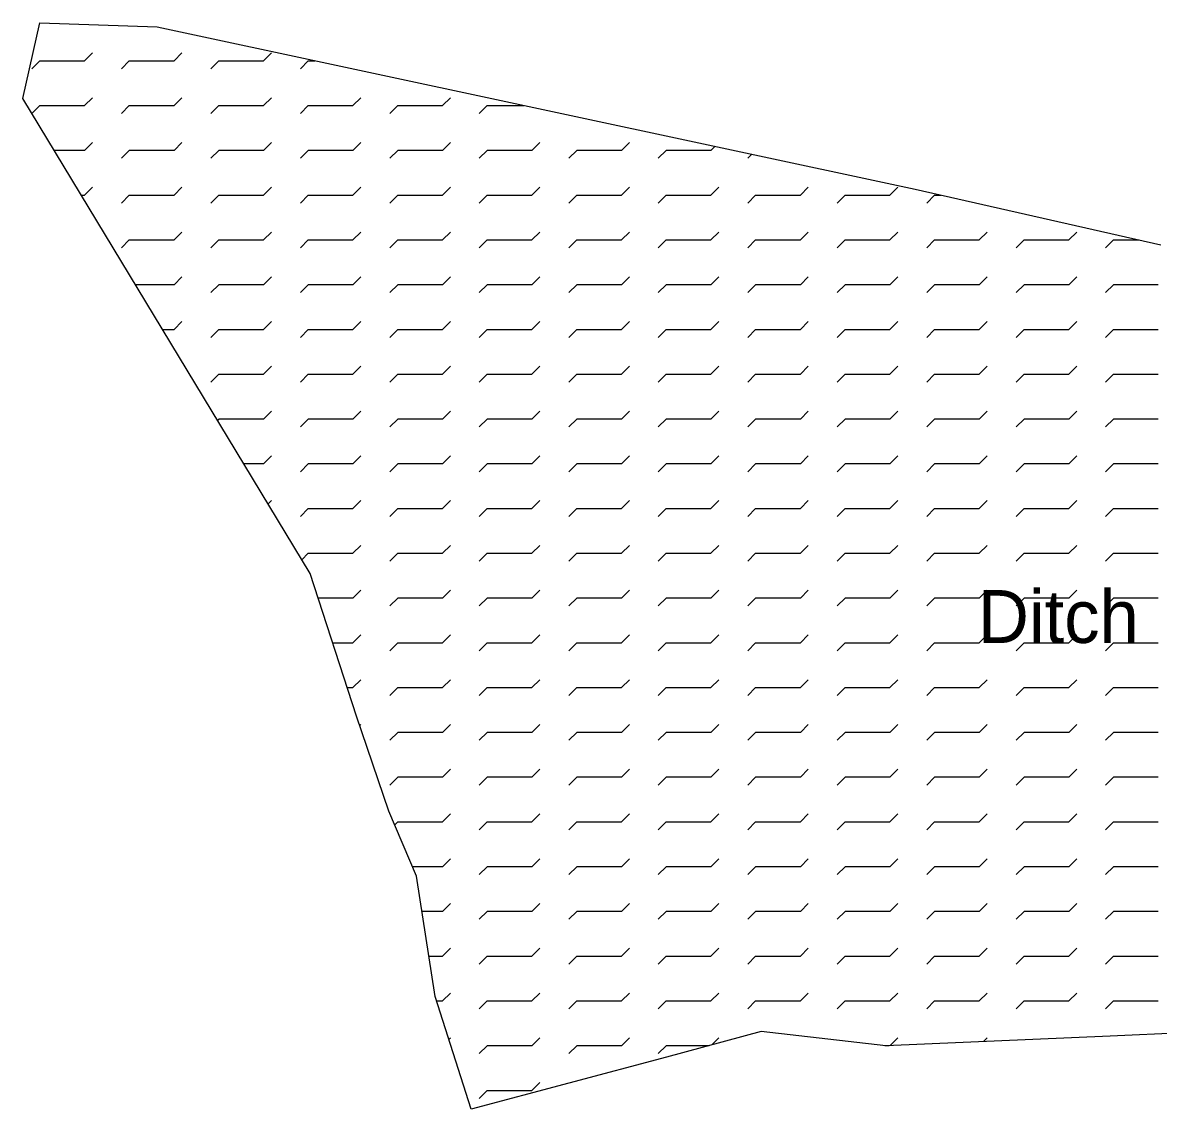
# Model space of a CAD drawing. Header units: millimetres. Extents: x 234136 to 237571, y 2625383 to 2628766.
# Drawn here: x 237045.01 to 237077.25, y 2628538.78 to 2628569.61 of the extents above; entities that cross this region are included whole.
import ezdxf

# ---------------------------------------------------------------- set-up
doc = ezdxf.new("R2010")
doc.units = ezdxf.units.MM
doc.layers.add('Pond', color=140, linetype='Continuous', lineweight=13)

msp = doc.modelspace()

# ---------------------------------------------------------------- linework, layer by layer
at = {"layer": 'Pond'}
for p, q in [((237045.014, 2628567.463), (237045.499, 2628569.609)), ((237045.499, 2628569.609), (237048.831, 2628569.488)), ((237048.831, 2628569.488), (237070.347, 2628564.884)), ((237046.77, 2628568.526), (237046.995, 2628568.751)), ((237049.31, 2628568.526), (237049.535, 2628568.751)), ((237051.85, 2628568.526), (237052.075, 2628568.751)), ((237045.276, 2628568.302), (237045.5, 2628568.526)), ((237045.5, 2628568.53), (237046.77, 2628568.53)), ((237047.816, 2628568.302), (237048.04, 2628568.526)), ((237048.04, 2628568.53), (237049.31, 2628568.53)), ((237050.356, 2628568.302), (237050.58, 2628568.526)), ((237050.58, 2628568.53), (237051.85, 2628568.53)), ((237052.896, 2628568.302), (237053.12, 2628568.526)), ((237053.12, 2628568.53), (237053.309, 2628568.53)), ((237053.178, 2628553.98), (237045.014, 2628567.463)), ((237046.77, 2628567.256), (237046.995, 2628567.481)), ((237049.31, 2628567.256), (237049.535, 2628567.481)), ((237051.85, 2628567.256), (237052.075, 2628567.481)), ((237054.39, 2628567.256), (237054.615, 2628567.481)), ((237056.93, 2628567.256), (237057.155, 2628567.481)), ((237045.276, 2628567.032), (237045.5, 2628567.256)), ((237045.5, 2628567.26), (237046.77, 2628567.26)), ((237047.816, 2628567.032), (237048.04, 2628567.256)), ((237048.04, 2628567.26), (237049.31, 2628567.26)), ((237050.356, 2628567.032), (237050.58, 2628567.256)), ((237050.58, 2628567.26), (237051.85, 2628567.26)), ((237052.896, 2628567.032), (237053.12, 2628567.256)), ((237053.12, 2628567.26), (237054.39, 2628567.26)), ((237055.436, 2628567.032), (237055.66, 2628567.256)), ((237055.66, 2628567.26), (237056.93, 2628567.26)), ((237057.976, 2628567.032), (237058.2, 2628567.256)), ((237058.2, 2628567.26), (237059.244, 2628567.26)), ((237046.77, 2628565.986), (237046.995, 2628566.211)), ((237049.31, 2628565.986), (237049.535, 2628566.211)), ((237051.85, 2628565.986), (237052.075, 2628566.211)), ((237054.39, 2628565.986), (237054.615, 2628566.211)), ((237056.93, 2628565.986), (237057.155, 2628566.211)), ((237059.47, 2628565.986), (237059.695, 2628566.211)), ((237062.01, 2628565.986), (237062.235, 2628566.211)), ((237064.55, 2628565.986), (237064.664, 2628566.1)), ((237045.906, 2628565.99), (237046.77, 2628565.99)), ((237047.816, 2628565.762), (237048.04, 2628565.986)), ((237048.04, 2628565.99), (237049.31, 2628565.99)), ((237050.356, 2628565.762), (237050.58, 2628565.986)), ((237050.58, 2628565.99), (237051.85, 2628565.99)), ((237052.896, 2628565.762), (237053.12, 2628565.986)), ((237053.12, 2628565.99), (237054.39, 2628565.99)), ((237055.436, 2628565.762), (237055.66, 2628565.986)), ((237055.66, 2628565.99), (237056.93, 2628565.99)), ((237057.976, 2628565.762), (237058.2, 2628565.986)), ((237058.2, 2628565.99), (237059.47, 2628565.99)), ((237060.516, 2628565.762), (237060.74, 2628565.986)), ((237060.74, 2628565.99), (237062.01, 2628565.99)), ((237063.056, 2628565.762), (237063.28, 2628565.986)), ((237063.28, 2628565.99), (237064.55, 2628565.99)), ((237065.596, 2628565.762), (237065.71, 2628565.876)), ((237046.77, 2628564.716), (237046.995, 2628564.941)), ((237049.31, 2628564.716), (237049.535, 2628564.941)), ((237051.85, 2628564.716), (237052.075, 2628564.941)), ((237054.39, 2628564.716), (237054.615, 2628564.941)), ((237056.93, 2628564.716), (237057.155, 2628564.941)), ((237059.47, 2628564.716), (237059.695, 2628564.941)), ((237062.01, 2628564.716), (237062.235, 2628564.941)), ((237064.55, 2628564.716), (237064.775, 2628564.941)), ((237067.09, 2628564.716), (237067.315, 2628564.941)), ((237069.63, 2628564.716), (237069.855, 2628564.941)), ((237070.347, 2628564.884), (237077.321, 2628563.312)), ((237046.675, 2628564.72), (237046.77, 2628564.72)), ((237047.816, 2628564.492), (237048.04, 2628564.716)), ((237048.04, 2628564.72), (237049.31, 2628564.72)), ((237050.356, 2628564.492), (237050.58, 2628564.716)), ((237050.58, 2628564.72), (237051.85, 2628564.72)), ((237052.896, 2628564.492), (237053.12, 2628564.716)), ((237053.12, 2628564.72), (237054.39, 2628564.72)), ((237055.436, 2628564.492), (237055.66, 2628564.716)), ((237055.66, 2628564.72), (237056.93, 2628564.72)), ((237057.976, 2628564.492), (237058.2, 2628564.716)), ((237058.2, 2628564.72), (237059.47, 2628564.72)), ((237060.516, 2628564.492), (237060.74, 2628564.716)), ((237060.74, 2628564.72), (237062.01, 2628564.72)), ((237063.056, 2628564.492), (237063.28, 2628564.716)), ((237063.28, 2628564.72), (237064.55, 2628564.72)), ((237065.596, 2628564.492), (237065.82, 2628564.716)), ((237065.82, 2628564.72), (237067.09, 2628564.72)), ((237068.136, 2628564.492), (237068.36, 2628564.716)), ((237068.36, 2628564.72), (237069.63, 2628564.72)), ((237070.676, 2628564.492), (237070.9, 2628564.716)), ((237070.9, 2628564.72), (237071.074, 2628564.72)), ((237049.31, 2628563.446), (237049.535, 2628563.671)), ((237051.85, 2628563.446), (237052.075, 2628563.671)), ((237054.39, 2628563.446), (237054.615, 2628563.671)), ((237056.93, 2628563.446), (237057.155, 2628563.671)), ((237059.47, 2628563.446), (237059.695, 2628563.671)), ((237062.01, 2628563.446), (237062.235, 2628563.671)), ((237064.55, 2628563.446), (237064.775, 2628563.671)), ((237067.09, 2628563.446), (237067.315, 2628563.671)), ((237069.63, 2628563.446), (237069.855, 2628563.671)), ((237072.17, 2628563.446), (237072.395, 2628563.671)), ((237074.71, 2628563.446), (237074.935, 2628563.671)), ((237047.816, 2628563.222), (237048.04, 2628563.446)), ((237048.04, 2628563.45), (237049.31, 2628563.45)), ((237050.356, 2628563.222), (237050.58, 2628563.446)), ((237050.58, 2628563.45), (237051.85, 2628563.45)), ((237052.896, 2628563.222), (237053.12, 2628563.446)), ((237053.12, 2628563.45), (237054.39, 2628563.45)), ((237055.436, 2628563.222), (237055.66, 2628563.446)), ((237055.66, 2628563.45), (237056.93, 2628563.45)), ((237057.976, 2628563.222), (237058.2, 2628563.446)), ((237058.2, 2628563.45), (237059.47, 2628563.45)), ((237060.516, 2628563.222), (237060.74, 2628563.446)), ((237060.74, 2628563.45), (237062.01, 2628563.45)), ((237063.056, 2628563.222), (237063.28, 2628563.446)), ((237063.28, 2628563.45), (237064.55, 2628563.45)), ((237065.596, 2628563.222), (237065.82, 2628563.446)), ((237065.82, 2628563.45), (237067.09, 2628563.45)), ((237068.136, 2628563.222), (237068.36, 2628563.446)), ((237068.36, 2628563.45), (237069.63, 2628563.45)), ((237070.676, 2628563.222), (237070.9, 2628563.446)), ((237070.9, 2628563.45), (237072.17, 2628563.45)), ((237073.216, 2628563.222), (237073.44, 2628563.446)), ((237073.44, 2628563.45), (237074.71, 2628563.45)), ((237075.756, 2628563.222), (237075.98, 2628563.446)), ((237075.98, 2628563.45), (237076.71, 2628563.45)), ((237049.31, 2628562.176), (237049.535, 2628562.401)), ((237051.85, 2628562.176), (237052.075, 2628562.401)), ((237054.39, 2628562.176), (237054.615, 2628562.401)), ((237056.93, 2628562.176), (237057.155, 2628562.401)), ((237059.47, 2628562.176), (237059.695, 2628562.401)), ((237062.01, 2628562.176), (237062.235, 2628562.401)), ((237064.55, 2628562.176), (237064.775, 2628562.401)), ((237067.09, 2628562.176), (237067.315, 2628562.401)), ((237069.63, 2628562.176), (237069.855, 2628562.401)), ((237072.17, 2628562.176), (237072.395, 2628562.401)), ((237074.71, 2628562.176), (237074.935, 2628562.401)), ((237048.213, 2628562.18), (237049.31, 2628562.18)), ((237050.356, 2628561.952), (237050.58, 2628562.176)), ((237050.58, 2628562.18), (237051.85, 2628562.18)), ((237052.896, 2628561.952), (237053.12, 2628562.176)), ((237053.12, 2628562.18), (237054.39, 2628562.18)), ((237055.436, 2628561.952), (237055.66, 2628562.176)), ((237055.66, 2628562.18), (237056.93, 2628562.18)), ((237057.976, 2628561.952), (237058.2, 2628562.176)), ((237058.2, 2628562.18), (237059.47, 2628562.18)), ((237060.516, 2628561.952), (237060.74, 2628562.176)), ((237060.74, 2628562.18), (237062.01, 2628562.18)), ((237063.056, 2628561.952), (237063.28, 2628562.176)), ((237063.28, 2628562.18), (237064.55, 2628562.18)), ((237065.596, 2628561.952), (237065.82, 2628562.176)), ((237065.82, 2628562.18), (237067.09, 2628562.18)), ((237068.136, 2628561.952), (237068.36, 2628562.176)), ((237068.36, 2628562.18), (237069.63, 2628562.18)), ((237070.676, 2628561.952), (237070.9, 2628562.176)), ((237070.9, 2628562.18), (237072.17, 2628562.18)), ((237073.216, 2628561.952), (237073.44, 2628562.176)), ((237073.44, 2628562.18), (237074.71, 2628562.18)), ((237075.756, 2628561.952), (237075.98, 2628562.176)), ((237075.98, 2628562.18), (237077.25, 2628562.18)), ((237049.31, 2628560.906), (237049.535, 2628561.131)), ((237051.85, 2628560.906), (237052.075, 2628561.131)), ((237054.39, 2628560.906), (237054.615, 2628561.131)), ((237056.93, 2628560.906), (237057.155, 2628561.131)), ((237059.47, 2628560.906), (237059.695, 2628561.131)), ((237062.01, 2628560.906), (237062.235, 2628561.131)), ((237064.55, 2628560.906), (237064.775, 2628561.131)), ((237067.09, 2628560.906), (237067.315, 2628561.131)), ((237069.63, 2628560.906), (237069.855, 2628561.131)), ((237072.17, 2628560.906), (237072.395, 2628561.131)), ((237074.71, 2628560.906), (237074.935, 2628561.131)), ((237048.982, 2628560.91), (237049.31, 2628560.91)), ((237050.356, 2628560.682), (237050.58, 2628560.906)), ((237050.58, 2628560.91), (237051.85, 2628560.91)), ((237052.896, 2628560.682), (237053.12, 2628560.906)), ((237053.12, 2628560.91), (237054.39, 2628560.91)), ((237055.436, 2628560.682), (237055.66, 2628560.906)), ((237055.66, 2628560.91), (237056.93, 2628560.91)), ((237057.976, 2628560.682), (237058.2, 2628560.906)), ((237058.2, 2628560.91), (237059.47, 2628560.91)), ((237060.516, 2628560.682), (237060.74, 2628560.906)), ((237060.74, 2628560.91), (237062.01, 2628560.91)), ((237063.056, 2628560.682), (237063.28, 2628560.906)), ((237063.28, 2628560.91), (237064.55, 2628560.91)), ((237065.596, 2628560.682), (237065.82, 2628560.906)), ((237065.82, 2628560.91), (237067.09, 2628560.91)), ((237068.136, 2628560.682), (237068.36, 2628560.906)), ((237068.36, 2628560.91), (237069.63, 2628560.91)), ((237070.676, 2628560.682), (237070.9, 2628560.906)), ((237070.9, 2628560.91), (237072.17, 2628560.91)), ((237073.216, 2628560.682), (237073.44, 2628560.906)), ((237073.44, 2628560.91), (237074.71, 2628560.91)), ((237075.756, 2628560.682), (237075.98, 2628560.906)), ((237075.98, 2628560.91), (237077.25, 2628560.91)), ((237051.85, 2628559.636), (237052.075, 2628559.861)), ((237054.39, 2628559.636), (237054.615, 2628559.861)), ((237056.93, 2628559.636), (237057.155, 2628559.861)), ((237059.47, 2628559.636), (237059.695, 2628559.861)), ((237062.01, 2628559.636), (237062.235, 2628559.861)), ((237064.55, 2628559.636), (237064.775, 2628559.861)), ((237067.09, 2628559.636), (237067.315, 2628559.861)), ((237069.63, 2628559.636), (237069.855, 2628559.861)), ((237072.17, 2628559.636), (237072.395, 2628559.861)), ((237074.71, 2628559.636), (237074.935, 2628559.861)), ((237050.356, 2628559.412), (237050.58, 2628559.636)), ((237050.58, 2628559.64), (237051.85, 2628559.64)), ((237052.896, 2628559.412), (237053.12, 2628559.636)), ((237053.12, 2628559.64), (237054.39, 2628559.64)), ((237055.436, 2628559.412), (237055.66, 2628559.636)), ((237055.66, 2628559.64), (237056.93, 2628559.64)), ((237057.976, 2628559.412), (237058.2, 2628559.636)), ((237058.2, 2628559.64), (237059.47, 2628559.64)), ((237060.516, 2628559.412), (237060.74, 2628559.636)), ((237060.74, 2628559.64), (237062.01, 2628559.64)), ((237063.056, 2628559.412), (237063.28, 2628559.636)), ((237063.28, 2628559.64), (237064.55, 2628559.64)), ((237065.596, 2628559.412), (237065.82, 2628559.636)), ((237065.82, 2628559.64), (237067.09, 2628559.64)), ((237068.136, 2628559.412), (237068.36, 2628559.636)), ((237068.36, 2628559.64), (237069.63, 2628559.64)), ((237070.676, 2628559.412), (237070.9, 2628559.636)), ((237070.9, 2628559.64), (237072.17, 2628559.64)), ((237073.216, 2628559.412), (237073.44, 2628559.636)), ((237073.44, 2628559.64), (237074.71, 2628559.64)), ((237075.756, 2628559.412), (237075.98, 2628559.636)), ((237075.98, 2628559.64), (237077.25, 2628559.64)), ((237050.544, 2628558.33), (237050.58, 2628558.366)), ((237050.58, 2628558.37), (237051.85, 2628558.37)), ((237051.85, 2628558.366), (237052.075, 2628558.591)), ((237052.896, 2628558.142), (237053.12, 2628558.366)), ((237053.12, 2628558.37), (237054.39, 2628558.37)), ((237054.39, 2628558.366), (237054.615, 2628558.591)), ((237055.436, 2628558.142), (237055.66, 2628558.366)), ((237055.66, 2628558.37), (237056.93, 2628558.37)), ((237056.93, 2628558.366), (237057.155, 2628558.591)), ((237057.976, 2628558.142), (237058.2, 2628558.366)), ((237058.2, 2628558.37), (237059.47, 2628558.37)), ((237059.47, 2628558.366), (237059.695, 2628558.591)), ((237060.516, 2628558.142), (237060.74, 2628558.366)), ((237060.74, 2628558.37), (237062.01, 2628558.37)), ((237062.01, 2628558.366), (237062.235, 2628558.591)), ((237063.056, 2628558.142), (237063.28, 2628558.366)), ((237063.28, 2628558.37), (237064.55, 2628558.37)), ((237064.55, 2628558.366), (237064.775, 2628558.591)), ((237065.596, 2628558.142), (237065.82, 2628558.366)), ((237065.82, 2628558.37), (237067.09, 2628558.37)), ((237067.09, 2628558.366), (237067.315, 2628558.591)), ((237068.136, 2628558.142), (237068.36, 2628558.366)), ((237068.36, 2628558.37), (237069.63, 2628558.37)), ((237069.63, 2628558.366), (237069.855, 2628558.591)), ((237070.676, 2628558.142), (237070.9, 2628558.366)), ((237070.9, 2628558.37), (237072.17, 2628558.37)), ((237072.17, 2628558.366), (237072.395, 2628558.591)), ((237073.216, 2628558.142), (237073.44, 2628558.366)), ((237073.44, 2628558.37), (237074.71, 2628558.37)), ((237074.71, 2628558.366), (237074.935, 2628558.591)), ((237075.756, 2628558.142), (237075.98, 2628558.366)), ((237075.98, 2628558.37), (237077.25, 2628558.37)), ((237051.288, 2628557.1), (237051.85, 2628557.1)), ((237051.85, 2628557.096), (237052.075, 2628557.321)), ((237052.896, 2628556.872), (237053.12, 2628557.096)), ((237053.12, 2628557.1), (237054.39, 2628557.1)), ((237054.39, 2628557.096), (237054.615, 2628557.321)), ((237055.436, 2628556.872), (237055.66, 2628557.096)), ((237055.66, 2628557.1), (237056.93, 2628557.1)), ((237056.93, 2628557.096), (237057.155, 2628557.321)), ((237057.976, 2628556.872), (237058.2, 2628557.096)), ((237058.2, 2628557.1), (237059.47, 2628557.1)), ((237059.47, 2628557.096), (237059.695, 2628557.321)), ((237060.516, 2628556.872), (237060.74, 2628557.096)), ((237060.74, 2628557.1), (237062.01, 2628557.1)), ((237062.01, 2628557.096), (237062.235, 2628557.321)), ((237063.056, 2628556.872), (237063.28, 2628557.096)), ((237063.28, 2628557.1), (237064.55, 2628557.1)), ((237064.55, 2628557.096), (237064.775, 2628557.321)), ((237065.596, 2628556.872), (237065.82, 2628557.096)), ((237065.82, 2628557.1), (237067.09, 2628557.1)), ((237067.09, 2628557.096), (237067.315, 2628557.321)), ((237068.136, 2628556.872), (237068.36, 2628557.096)), ((237068.36, 2628557.1), (237069.63, 2628557.1)), ((237069.63, 2628557.096), (237069.855, 2628557.321)), ((237070.676, 2628556.872), (237070.9, 2628557.096)), ((237070.9, 2628557.1), (237072.17, 2628557.1)), ((237072.17, 2628557.096), (237072.395, 2628557.321)), ((237073.216, 2628556.872), (237073.44, 2628557.096)), ((237073.44, 2628557.1), (237074.71, 2628557.1)), ((237074.71, 2628557.096), (237074.935, 2628557.321)), ((237075.756, 2628556.872), (237075.98, 2628557.096)), ((237075.98, 2628557.1), (237077.25, 2628557.1)), ((237051.981, 2628555.957), (237052.075, 2628556.051)), ((237052.896, 2628555.602), (237053.12, 2628555.826)), ((237053.12, 2628555.83), (237054.39, 2628555.83)), ((237054.39, 2628555.826), (237054.615, 2628556.051)), ((237055.436, 2628555.602), (237055.66, 2628555.826)), ((237055.66, 2628555.83), (237056.93, 2628555.83)), ((237056.93, 2628555.826), (237057.155, 2628556.051)), ((237057.976, 2628555.602), (237058.2, 2628555.826)), ((237058.2, 2628555.83), (237059.47, 2628555.83)), ((237059.47, 2628555.826), (237059.695, 2628556.051)), ((237060.516, 2628555.602), (237060.74, 2628555.826)), ((237060.74, 2628555.83), (237062.01, 2628555.83)), ((237062.01, 2628555.826), (237062.235, 2628556.051)), ((237063.056, 2628555.602), (237063.28, 2628555.826)), ((237063.28, 2628555.83), (237064.55, 2628555.83)), ((237064.55, 2628555.826), (237064.775, 2628556.051)), ((237065.596, 2628555.602), (237065.82, 2628555.826)), ((237065.82, 2628555.83), (237067.09, 2628555.83)), ((237067.09, 2628555.826), (237067.315, 2628556.051)), ((237068.136, 2628555.602), (237068.36, 2628555.826)), ((237068.36, 2628555.83), (237069.63, 2628555.83)), ((237069.63, 2628555.826), (237069.855, 2628556.051)), ((237070.676, 2628555.602), (237070.9, 2628555.826)), ((237070.9, 2628555.83), (237072.17, 2628555.83)), ((237072.17, 2628555.826), (237072.395, 2628556.051)), ((237073.216, 2628555.602), (237073.44, 2628555.826)), ((237073.44, 2628555.83), (237074.71, 2628555.83)), ((237074.71, 2628555.826), (237074.935, 2628556.051)), ((237075.756, 2628555.602), (237075.98, 2628555.826)), ((237075.98, 2628555.83), (237077.25, 2628555.83)), ((237052.939, 2628554.375), (237053.12, 2628554.556)), ((237053.12, 2628554.56), (237054.39, 2628554.56)), ((237054.39, 2628554.556), (237054.615, 2628554.781)), ((237055.436, 2628554.332), (237055.66, 2628554.556)), ((237055.66, 2628554.56), (237056.93, 2628554.56)), ((237056.93, 2628554.556), (237057.155, 2628554.781)), ((237057.976, 2628554.332), (237058.2, 2628554.556)), ((237058.2, 2628554.56), (237059.47, 2628554.56)), ((237059.47, 2628554.556), (237059.695, 2628554.781)), ((237060.516, 2628554.332), (237060.74, 2628554.556)), ((237060.74, 2628554.56), (237062.01, 2628554.56)), ((237062.01, 2628554.556), (237062.235, 2628554.781)), ((237063.056, 2628554.332), (237063.28, 2628554.556)), ((237063.28, 2628554.56), (237064.55, 2628554.56)), ((237064.55, 2628554.556), (237064.775, 2628554.781)), ((237065.596, 2628554.332), (237065.82, 2628554.556)), ((237065.82, 2628554.56), (237067.09, 2628554.56)), ((237067.09, 2628554.556), (237067.315, 2628554.781)), ((237068.136, 2628554.332), (237068.36, 2628554.556)), ((237068.36, 2628554.56), (237069.63, 2628554.56)), ((237069.63, 2628554.556), (237069.855, 2628554.781)), ((237070.676, 2628554.332), (237070.9, 2628554.556)), ((237070.9, 2628554.56), (237072.17, 2628554.56)), ((237072.17, 2628554.556), (237072.395, 2628554.781)), ((237073.216, 2628554.332), (237073.44, 2628554.556)), ((237073.44, 2628554.56), (237074.71, 2628554.56)), ((237074.71, 2628554.556), (237074.935, 2628554.781)), ((237075.756, 2628554.332), (237075.98, 2628554.556)), ((237075.98, 2628554.56), (237077.25, 2628554.56)), ((237054.493, 2628549.932), (237053.178, 2628553.98)), ((237053.402, 2628553.29), (237054.39, 2628553.29)), ((237054.39, 2628553.286), (237054.615, 2628553.511)), ((237055.436, 2628553.062), (237055.66, 2628553.286)), ((237055.66, 2628553.29), (237056.93, 2628553.29)), ((237056.93, 2628553.286), (237057.155, 2628553.511)), ((237057.976, 2628553.062), (237058.2, 2628553.286)), ((237058.2, 2628553.29), (237059.47, 2628553.29)), ((237059.47, 2628553.286), (237059.695, 2628553.511)), ((237060.516, 2628553.062), (237060.74, 2628553.286)), ((237060.74, 2628553.29), (237062.01, 2628553.29)), ((237062.01, 2628553.286), (237062.235, 2628553.511)), ((237063.056, 2628553.062), (237063.28, 2628553.286)), ((237063.28, 2628553.29), (237064.55, 2628553.29)), ((237064.55, 2628553.286), (237064.775, 2628553.511)), ((237065.596, 2628553.062), (237065.82, 2628553.286)), ((237065.82, 2628553.29), (237067.09, 2628553.29)), ((237067.09, 2628553.286), (237067.315, 2628553.511)), ((237068.136, 2628553.062), (237068.36, 2628553.286)), ((237068.36, 2628553.29), (237069.63, 2628553.29)), ((237069.63, 2628553.286), (237069.855, 2628553.511)), ((237070.676, 2628553.062), (237070.9, 2628553.286)), ((237070.9, 2628553.29), (237072.17, 2628553.29)), ((237072.17, 2628553.286), (237072.395, 2628553.511)), ((237073.216, 2628553.062), (237073.44, 2628553.286)), ((237073.44, 2628553.29), (237074.71, 2628553.29)), ((237074.71, 2628553.286), (237074.935, 2628553.511)), ((237075.756, 2628553.062), (237075.98, 2628553.286)), ((237075.98, 2628553.29), (237077.25, 2628553.29)), ((237054.39, 2628552.016), (237054.615, 2628552.241)), ((237056.93, 2628552.016), (237057.155, 2628552.241)), ((237059.47, 2628552.016), (237059.695, 2628552.241)), ((237062.01, 2628552.016), (237062.235, 2628552.241)), ((237064.55, 2628552.016), (237064.775, 2628552.241)), ((237067.09, 2628552.016), (237067.315, 2628552.241)), ((237069.63, 2628552.016), (237069.855, 2628552.241)), ((237072.17, 2628552.016), (237072.395, 2628552.241)), ((237074.71, 2628552.016), (237074.935, 2628552.241)), ((237053.814, 2628552.02), (237054.39, 2628552.02)), ((237055.436, 2628551.792), (237055.66, 2628552.016)), ((237055.66, 2628552.02), (237056.93, 2628552.02)), ((237057.976, 2628551.792), (237058.2, 2628552.016)), ((237058.2, 2628552.02), (237059.47, 2628552.02)), ((237060.516, 2628551.792), (237060.74, 2628552.016)), ((237060.74, 2628552.02), (237062.01, 2628552.02)), ((237063.056, 2628551.792), (237063.28, 2628552.016)), ((237063.28, 2628552.02), (237064.55, 2628552.02)), ((237065.596, 2628551.792), (237065.82, 2628552.016)), ((237065.82, 2628552.02), (237067.09, 2628552.02)), ((237068.136, 2628551.792), (237068.36, 2628552.016)), ((237068.36, 2628552.02), (237069.63, 2628552.02)), ((237070.676, 2628551.792), (237070.9, 2628552.016)), ((237070.9, 2628552.02), (237072.17, 2628552.02)), ((237073.216, 2628551.792), (237073.44, 2628552.016)), ((237073.44, 2628552.02), (237074.71, 2628552.02)), ((237075.756, 2628551.792), (237075.98, 2628552.016)), ((237075.98, 2628552.02), (237077.25, 2628552.02)), ((237054.39, 2628550.746), (237054.615, 2628550.971)), ((237056.93, 2628550.746), (237057.155, 2628550.971)), ((237059.47, 2628550.746), (237059.695, 2628550.971)), ((237062.01, 2628550.746), (237062.235, 2628550.971)), ((237064.55, 2628550.746), (237064.775, 2628550.971)), ((237067.09, 2628550.746), (237067.315, 2628550.971)), ((237069.63, 2628550.746), (237069.855, 2628550.971)), ((237072.17, 2628550.746), (237072.395, 2628550.971)), ((237074.71, 2628550.746), (237074.935, 2628550.971)), ((237054.227, 2628550.75), (237054.39, 2628550.75)), ((237055.436, 2628550.522), (237055.66, 2628550.746)), ((237055.66, 2628550.75), (237056.93, 2628550.75)), ((237057.976, 2628550.522), (237058.2, 2628550.746)), ((237058.2, 2628550.75), (237059.47, 2628550.75)), ((237060.516, 2628550.522), (237060.74, 2628550.746)), ((237060.74, 2628550.75), (237062.01, 2628550.75)), ((237063.056, 2628550.522), (237063.28, 2628550.746)), ((237063.28, 2628550.75), (237064.55, 2628550.75)), ((237065.596, 2628550.522), (237065.82, 2628550.746)), ((237065.82, 2628550.75), (237067.09, 2628550.75)), ((237068.136, 2628550.522), (237068.36, 2628550.746)), ((237068.36, 2628550.75), (237069.63, 2628550.75)), ((237070.676, 2628550.522), (237070.9, 2628550.746)), ((237070.9, 2628550.75), (237072.17, 2628550.75)), ((237073.216, 2628550.522), (237073.44, 2628550.746)), ((237073.44, 2628550.75), (237074.71, 2628550.75)), ((237075.756, 2628550.522), (237075.98, 2628550.746)), ((237075.98, 2628550.75), (237077.25, 2628550.75)), ((237055.412, 2628547.243), (237054.493, 2628549.932)), ((237054.583, 2628549.669), (237054.615, 2628549.701)), ((237056.93, 2628549.476), (237057.155, 2628549.701)), ((237059.47, 2628549.476), (237059.695, 2628549.701)), ((237062.01, 2628549.476), (237062.235, 2628549.701)), ((237064.55, 2628549.476), (237064.775, 2628549.701)), ((237067.09, 2628549.476), (237067.315, 2628549.701)), ((237069.63, 2628549.476), (237069.855, 2628549.701)), ((237072.17, 2628549.476), (237072.395, 2628549.701)), ((237074.71, 2628549.476), (237074.935, 2628549.701)), ((237055.436, 2628549.252), (237055.66, 2628549.476)), ((237055.66, 2628549.48), (237056.93, 2628549.48)), ((237057.976, 2628549.252), (237058.2, 2628549.476)), ((237058.2, 2628549.48), (237059.47, 2628549.48)), ((237060.516, 2628549.252), (237060.74, 2628549.476)), ((237060.74, 2628549.48), (237062.01, 2628549.48)), ((237063.056, 2628549.252), (237063.28, 2628549.476)), ((237063.28, 2628549.48), (237064.55, 2628549.48)), ((237065.596, 2628549.252), (237065.82, 2628549.476)), ((237065.82, 2628549.48), (237067.09, 2628549.48)), ((237068.136, 2628549.252), (237068.36, 2628549.476)), ((237068.36, 2628549.48), (237069.63, 2628549.48)), ((237070.676, 2628549.252), (237070.9, 2628549.476)), ((237070.9, 2628549.48), (237072.17, 2628549.48)), ((237073.216, 2628549.252), (237073.44, 2628549.476)), ((237073.44, 2628549.48), (237074.71, 2628549.48)), ((237075.756, 2628549.252), (237075.98, 2628549.476)), ((237075.98, 2628549.48), (237077.25, 2628549.48)), ((237056.93, 2628548.206), (237057.155, 2628548.431)), ((237059.47, 2628548.206), (237059.695, 2628548.431)), ((237062.01, 2628548.206), (237062.235, 2628548.431)), ((237064.55, 2628548.206), (237064.775, 2628548.431)), ((237067.09, 2628548.206), (237067.315, 2628548.431)), ((237069.63, 2628548.206), (237069.855, 2628548.431)), ((237072.17, 2628548.206), (237072.395, 2628548.431)), ((237074.71, 2628548.206), (237074.935, 2628548.431)), ((237055.436, 2628547.982), (237055.66, 2628548.206)), ((237055.66, 2628548.21), (237056.93, 2628548.21)), ((237057.976, 2628547.982), (237058.2, 2628548.206)), ((237058.2, 2628548.21), (237059.47, 2628548.21)), ((237060.516, 2628547.982), (237060.74, 2628548.206)), ((237060.74, 2628548.21), (237062.01, 2628548.21)), ((237063.056, 2628547.982), (237063.28, 2628548.206)), ((237063.28, 2628548.21), (237064.55, 2628548.21)), ((237065.596, 2628547.982), (237065.82, 2628548.206)), ((237065.82, 2628548.21), (237067.09, 2628548.21)), ((237068.136, 2628547.982), (237068.36, 2628548.206)), ((237068.36, 2628548.21), (237069.63, 2628548.21)), ((237070.676, 2628547.982), (237070.9, 2628548.206)), ((237070.9, 2628548.21), (237072.17, 2628548.21)), ((237073.216, 2628547.982), (237073.44, 2628548.206)), ((237073.44, 2628548.21), (237074.71, 2628548.21)), ((237075.756, 2628547.982), (237075.98, 2628548.206)), ((237075.98, 2628548.21), (237077.25, 2628548.21)), ((237056.194, 2628545.392), (237055.412, 2628547.243)), ((237056.93, 2628546.936), (237057.155, 2628547.161)), ((237059.47, 2628546.936), (237059.695, 2628547.161)), ((237062.01, 2628546.936), (237062.235, 2628547.161)), ((237064.55, 2628546.936), (237064.775, 2628547.161)), ((237067.09, 2628546.936), (237067.315, 2628547.161)), ((237069.63, 2628546.936), (237069.855, 2628547.161)), ((237072.17, 2628546.936), (237072.395, 2628547.161)), ((237074.71, 2628546.936), (237074.935, 2628547.161)), ((237055.577, 2628546.853), (237055.66, 2628546.936)), ((237055.66, 2628546.94), (237056.93, 2628546.94)), ((237057.976, 2628546.712), (237058.2, 2628546.936)), ((237058.2, 2628546.94), (237059.47, 2628546.94)), ((237060.516, 2628546.712), (237060.74, 2628546.936)), ((237060.74, 2628546.94), (237062.01, 2628546.94)), ((237063.056, 2628546.712), (237063.28, 2628546.936)), ((237063.28, 2628546.94), (237064.55, 2628546.94)), ((237065.596, 2628546.712), (237065.82, 2628546.936)), ((237065.82, 2628546.94), (237067.09, 2628546.94)), ((237068.136, 2628546.712), (237068.36, 2628546.936)), ((237068.36, 2628546.94), (237069.63, 2628546.94)), ((237070.676, 2628546.712), (237070.9, 2628546.936)), ((237070.9, 2628546.94), (237072.17, 2628546.94)), ((237073.216, 2628546.712), (237073.44, 2628546.936)), ((237073.44, 2628546.94), (237074.71, 2628546.94)), ((237075.756, 2628546.712), (237075.98, 2628546.936)), ((237075.98, 2628546.94), (237077.25, 2628546.94)), ((237056.93, 2628545.666), (237057.155, 2628545.891)), ((237059.47, 2628545.666), (237059.695, 2628545.891)), ((237062.01, 2628545.666), (237062.235, 2628545.891)), ((237064.55, 2628545.666), (237064.775, 2628545.891)), ((237067.09, 2628545.666), (237067.315, 2628545.891)), ((237069.63, 2628545.666), (237069.855, 2628545.891)), ((237072.17, 2628545.666), (237072.395, 2628545.891)), ((237074.71, 2628545.666), (237074.935, 2628545.891)), ((237056.077, 2628545.67), (237056.93, 2628545.67)), ((237057.976, 2628545.442), (237058.2, 2628545.666)), ((237058.2, 2628545.67), (237059.47, 2628545.67)), ((237060.516, 2628545.442), (237060.74, 2628545.666)), ((237060.74, 2628545.67), (237062.01, 2628545.67)), ((237063.056, 2628545.442), (237063.28, 2628545.666)), ((237063.28, 2628545.67), (237064.55, 2628545.67)), ((237065.596, 2628545.442), (237065.82, 2628545.666)), ((237065.82, 2628545.67), (237067.09, 2628545.67)), ((237068.136, 2628545.442), (237068.36, 2628545.666)), ((237068.36, 2628545.67), (237069.63, 2628545.67)), ((237070.676, 2628545.442), (237070.9, 2628545.666)), ((237070.9, 2628545.67), (237072.17, 2628545.67)), ((237073.216, 2628545.442), (237073.44, 2628545.666)), ((237073.44, 2628545.67), (237074.71, 2628545.67)), ((237075.756, 2628545.442), (237075.98, 2628545.666)), ((237075.98, 2628545.67), (237077.25, 2628545.67)), ((237056.727, 2628541.979), (237056.194, 2628545.392)), ((237056.93, 2628544.396), (237057.155, 2628544.621)), ((237059.47, 2628544.396), (237059.695, 2628544.621)), ((237062.01, 2628544.396), (237062.235, 2628544.621)), ((237064.55, 2628544.396), (237064.775, 2628544.621)), ((237067.09, 2628544.396), (237067.315, 2628544.621)), ((237069.63, 2628544.396), (237069.855, 2628544.621)), ((237072.17, 2628544.396), (237072.395, 2628544.621)), ((237074.71, 2628544.396), (237074.935, 2628544.621)), ((237056.349, 2628544.4), (237056.93, 2628544.4)), ((237057.976, 2628544.172), (237058.2, 2628544.396)), ((237058.2, 2628544.4), (237059.47, 2628544.4)), ((237060.516, 2628544.172), (237060.74, 2628544.396)), ((237060.74, 2628544.4), (237062.01, 2628544.4)), ((237063.056, 2628544.172), (237063.28, 2628544.396)), ((237063.28, 2628544.4), (237064.55, 2628544.4)), ((237065.596, 2628544.172), (237065.82, 2628544.396)), ((237065.82, 2628544.4), (237067.09, 2628544.4)), ((237068.136, 2628544.172), (237068.36, 2628544.396)), ((237068.36, 2628544.4), (237069.63, 2628544.4)), ((237070.676, 2628544.172), (237070.9, 2628544.396)), ((237070.9, 2628544.4), (237072.17, 2628544.4)), ((237073.216, 2628544.172), (237073.44, 2628544.396)), ((237073.44, 2628544.4), (237074.71, 2628544.4)), ((237075.756, 2628544.172), (237075.98, 2628544.396)), ((237075.98, 2628544.4), (237077.25, 2628544.4)), ((237056.93, 2628543.126), (237057.155, 2628543.351)), ((237059.47, 2628543.126), (237059.695, 2628543.351)), ((237062.01, 2628543.126), (237062.235, 2628543.351)), ((237064.55, 2628543.126), (237064.775, 2628543.351)), ((237067.09, 2628543.126), (237067.315, 2628543.351)), ((237069.63, 2628543.126), (237069.855, 2628543.351)), ((237072.17, 2628543.126), (237072.395, 2628543.351)), ((237074.71, 2628543.126), (237074.935, 2628543.351)), ((237056.547, 2628543.13), (237056.93, 2628543.13)), ((237057.976, 2628542.902), (237058.2, 2628543.126)), ((237058.2, 2628543.13), (237059.47, 2628543.13)), ((237060.516, 2628542.902), (237060.74, 2628543.126)), ((237060.74, 2628543.13), (237062.01, 2628543.13)), ((237063.056, 2628542.902), (237063.28, 2628543.126)), ((237063.28, 2628543.13), (237064.55, 2628543.13)), ((237065.596, 2628542.902), (237065.82, 2628543.126)), ((237065.82, 2628543.13), (237067.09, 2628543.13)), ((237068.136, 2628542.902), (237068.36, 2628543.126)), ((237068.36, 2628543.13), (237069.63, 2628543.13)), ((237070.676, 2628542.902), (237070.9, 2628543.126)), ((237070.9, 2628543.13), (237072.17, 2628543.13)), ((237073.216, 2628542.902), (237073.44, 2628543.126)), ((237073.44, 2628543.13), (237074.71, 2628543.13)), ((237075.756, 2628542.902), (237075.98, 2628543.126)), ((237075.98, 2628543.13), (237077.25, 2628543.13)), ((237057.747, 2628538.783), (237056.727, 2628541.979)), ((237056.93, 2628541.856), (237057.155, 2628542.081)), ((237059.47, 2628541.856), (237059.695, 2628542.081)), ((237062.01, 2628541.856), (237062.235, 2628542.081)), ((237064.55, 2628541.856), (237064.775, 2628542.081)), ((237067.09, 2628541.856), (237067.315, 2628542.081)), ((237069.63, 2628541.856), (237069.855, 2628542.081)), ((237072.17, 2628541.856), (237072.395, 2628542.081)), ((237074.71, 2628541.856), (237074.935, 2628542.081)), ((237056.765, 2628541.86), (237056.93, 2628541.86)), ((237057.976, 2628541.632), (237058.2, 2628541.856)), ((237058.2, 2628541.86), (237059.47, 2628541.86)), ((237060.516, 2628541.632), (237060.74, 2628541.856)), ((237060.74, 2628541.86), (237062.01, 2628541.86)), ((237063.056, 2628541.632), (237063.28, 2628541.856)), ((237063.28, 2628541.86), (237064.55, 2628541.86)), ((237065.596, 2628541.632), (237065.82, 2628541.856)), ((237065.82, 2628541.86), (237067.09, 2628541.86)), ((237068.136, 2628541.632), (237068.36, 2628541.856)), ((237068.36, 2628541.86), (237069.63, 2628541.86)), ((237070.676, 2628541.632), (237070.9, 2628541.856)), ((237070.9, 2628541.86), (237072.17, 2628541.86)), ((237073.216, 2628541.632), (237073.44, 2628541.856)), ((237073.44, 2628541.86), (237074.71, 2628541.86)), ((237075.756, 2628541.632), (237075.98, 2628541.856)), ((237075.98, 2628541.86), (237077.25, 2628541.86)), ((237065.976, 2628540.994), (237063.293, 2628540.258)), ((237069.518, 2628540.586), (237065.976, 2628540.994)), ((237080.573, 2628541.085), (237075.886, 2628540.853)), ((237057.113, 2628540.769), (237057.155, 2628540.811)), ((237059.47, 2628540.586), (237059.695, 2628540.811)), ((237062.01, 2628540.586), (237062.235, 2628540.811)), ((237064.573, 2628540.609), (237064.775, 2628540.811)), ((237075.886, 2628540.853), (237069.518, 2628540.586)), ((237069.635, 2628540.591), (237069.855, 2628540.811)), ((237072.286, 2628540.702), (237072.395, 2628540.811)), ((237057.976, 2628540.362), (237058.2, 2628540.586)), ((237058.2, 2628540.59), (237059.47, 2628540.59)), ((237060.516, 2628540.362), (237060.74, 2628540.586)), ((237060.74, 2628540.59), (237062.01, 2628540.59)), ((237063.056, 2628540.362), (237063.28, 2628540.586)), ((237063.28, 2628540.59), (237064.503, 2628540.59)), ((237069.484, 2628540.59), (237069.612, 2628540.59)), ((237063.293, 2628540.258), (237057.747, 2628538.783)), ((237059.47, 2628539.316), (237059.695, 2628539.541)), ((237057.976, 2628539.092), (237058.2, 2628539.316)), ((237058.2, 2628539.32), (237059.47, 2628539.32))]:
    msp.add_line(p, q, dxfattribs=at)

# ---------------------------------------------------------------- texts
msp.add_text('Ditch ', height=1.5, dxfattribs=at).set_placement((237072.129, 2628552.013))

doc.saveas('drawing.dxf')
